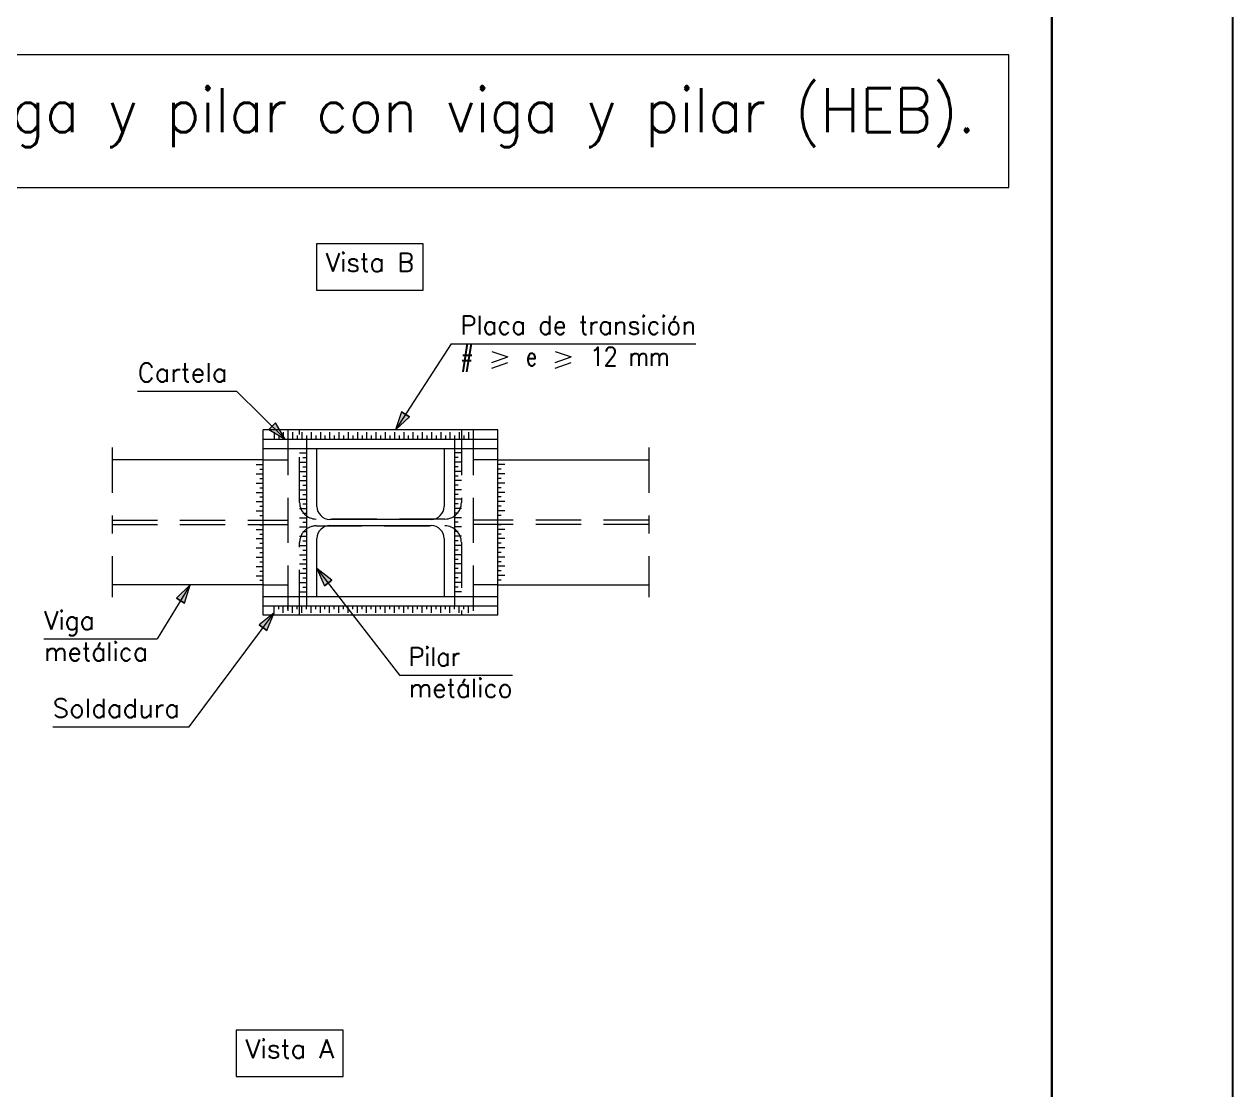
# Model space of a CAD drawing. Header units: inches. Extents: x 72863 to 72995, y 49095 to 49225.
# Drawn here: x 72898.03 to 72904.71, y 49104.16 to 49110.05 of the extents above; entities that cross this region are included whole.
import ezdxf
from ezdxf.enums import TextEntityAlignment as Align

# ---------------------------------------------------------------- set-up
doc = ezdxf.new("R2010")
doc.units = ezdxf.units.IN
doc.linetypes.add('DASHDOT', pattern=[0.5, 0.25, -0.125, 0, -0.125])
doc.linetypes.add('DASHED', pattern=[0.375, 0.25, -0.125])
doc.layers.get('0').update_dxf_attribs({"lineweight": 15})
for name, color, linetype, lineweight in [('0-CYPE0', 1, 'Continuous', 9), ('0-CYPE1', 2, 'Continuous', 9), ('0-CYPE2', 4, 'Continuous', 9), ('CYPECABECERA', 2, 'Continuous', 18)]:
    doc.layers.add(name, color=color, linetype=linetype, lineweight=lineweight)
doc.layers.add('VG', color=7, linetype='Continuous')
doc.styles.add('CYPETXT', font='romans__.ttf', dxfattribs={"height": 0.2})

# ---------------------------------------------------------------- blocks, each defined once
blk = doc.blocks.new('PLANTILLA')
at = {"layer": 'VG'}
for p, q in [((72904.7103, 49195.0112), (72904.7103, 49224.7112)), ((72903.7103, 49223.7112), (72903.7103, 49196.0112))]:
    blk.add_line(p, q, dxfattribs=at)
blk.add_lwpolyline([(72903.7103, 49199.5612), (72903.7103, 49223.7112), (72864.7103, 49223.7112), (72864.7103, 49196.0112), (72885.7103, 49196.0112), (72885.7103, 49199.6112)], dxfattribs=at)

msp = doc.modelspace()

# ---------------------------------------------------------------- hatches: boundary and pattern name
at = {"layer": '0-CYPE2'}
for points in [[(72900.1149, 49107.911), (72900.0809, 49107.8111), (72900.1579, 49107.8832)], [(72899.3809, 49107.8135), (72899.4718, 49107.7599), (72899.4168, 49107.85)], [(72899.7296, 49106.9792), (72899.6467, 49107.0446), (72899.6891, 49106.9479)], [(72898.9144, 49106.8528), (72898.9461, 49106.9535), (72898.8707, 49106.8796)], [(72899.369, 49106.7024), (72899.4096, 49106.7999), (72899.328, 49106.733)]]:
    msp.add_hatch(color=256, dxfattribs=at).paths.add_polyline_path(points)

# ---------------------------------------------------------------- linework, layer by layer
at = {"layer": '0-CYPE0', "linetype": 'DASHED'}
for p, q in [((72899.4863, 49107.8111), (72899.4863, 49106.7871)), ((72899.5511, 49107.41), (72899.5511, 49107.8111)), ((72900.4454, 49107.8111), (72900.4454, 49107.41)), ((72900.5103, 49107.8111), (72900.5103, 49106.7871)), ((72899.3498, 49107.6447), (72899.4863, 49107.6447)), ((72900.6468, 49107.6447), (72900.5103, 49107.6447)), ((72900.3533, 49107.3178), (72899.6433, 49107.3178)), ((72898.5147, 49107.3112), (72899.4863, 49107.3112)), ((72898.5147, 49107.287), (72899.4863, 49107.287)), ((72899.6433, 49107.2803), (72900.3533, 49107.2803)), ((72901.4819, 49107.3112), (72900.5103, 49107.3112)), ((72901.4819, 49107.287), (72900.5103, 49107.287)), ((72899.5511, 49106.7871), (72899.5511, 49107.1881)), ((72900.4454, 49107.1881), (72900.4454, 49106.7871)), ((72899.3498, 49106.9535), (72899.4863, 49106.9535)), ((72900.6468, 49106.9535), (72900.5103, 49106.9535))]:
    msp.add_line(p, q, dxfattribs=at)
for centre, start, end in [((72899.6433, 49107.41), 180.00002, 270), ((72900.3533, 49107.41), 270, 359.99998), ((72899.6433, 49107.1881), 89.99998, 180.00002), ((72900.3533, 49107.1881), 0, 89.99998)]:
    msp.add_arc(centre, 0.0922, start, end, dxfattribs=at)
at = {"layer": '0-CYPE1'}
for p, q in [((72900.3883, 49108.2873), (72900.0809, 49107.8111)), ((72900.3883, 49108.2873), (72901.742, 49108.2873)), ((72900.6131, 49108.2451), (72900.7022, 49108.2144)), ((72900.6131, 49108.1837), (72900.7022, 49108.2144)), ((72900.9633, 49108.2451), (72901.0524, 49108.2144)), ((72900.9633, 49108.1837), (72901.0524, 49108.2144)), ((72900.6131, 49108.1529), (72900.7022, 49108.1837)), ((72900.9633, 49108.1529), (72901.0524, 49108.1837)), ((72898.6552, 49108.0254), (72899.2025, 49108.0254)), ((72899.2025, 49108.0254), (72899.4718, 49107.7599)), ((72899.4096, 49107.7983), (72899.4096, 49107.7599)), ((72899.4608, 49107.7983), (72899.4608, 49107.7599)), ((72899.512, 49107.7983), (72899.512, 49107.7599)), ((72899.5632, 49107.7983), (72899.5632, 49107.7599)), ((72899.6144, 49107.7983), (72899.6144, 49107.7599)), ((72899.6656, 49107.7983), (72899.6656, 49107.7599)), ((72899.7168, 49107.7983), (72899.7168, 49107.7599)), ((72899.768, 49107.7983), (72899.768, 49107.7599)), ((72899.8192, 49107.7983), (72899.8192, 49107.7599)), ((72899.8704, 49107.7983), (72899.8704, 49107.7599)), ((72899.9216, 49107.7983), (72899.9216, 49107.7599)), ((72899.9728, 49107.7983), (72899.9728, 49107.7599)), ((72900.024, 49107.7983), (72900.024, 49107.7599)), ((72900.0752, 49107.7983), (72900.0752, 49107.7599)), ((72900.1264, 49107.7983), (72900.1264, 49107.7599)), ((72900.1776, 49107.7983), (72900.1776, 49107.7599)), ((72900.2288, 49107.7983), (72900.2288, 49107.7599)), ((72900.28, 49107.7983), (72900.28, 49107.7599)), ((72900.3312, 49107.7983), (72900.3312, 49107.7599)), ((72900.3824, 49107.7983), (72900.3824, 49107.7599)), ((72900.4336, 49107.7983), (72900.4336, 49107.7599)), ((72900.4848, 49107.7983), (72900.4848, 49107.7599)), ((72899.4352, 49107.7791), (72899.4352, 49107.7599)), ((72899.4864, 49107.7791), (72899.4864, 49107.7599)), ((72899.5376, 49107.7791), (72899.5376, 49107.7599)), ((72899.5888, 49107.7791), (72899.5888, 49107.7599)), ((72899.64, 49107.7791), (72899.64, 49107.7599)), ((72899.6912, 49107.7791), (72899.6912, 49107.7599)), ((72899.7424, 49107.7791), (72899.7424, 49107.7599)), ((72899.7936, 49107.7791), (72899.7936, 49107.7599)), ((72899.8448, 49107.7791), (72899.8448, 49107.7599)), ((72899.896, 49107.7791), (72899.896, 49107.7599)), ((72899.9472, 49107.7791), (72899.9472, 49107.7599)), ((72899.9984, 49107.7791), (72899.9984, 49107.7599)), ((72900.0496, 49107.7791), (72900.0496, 49107.7599)), ((72900.1008, 49107.7791), (72900.1008, 49107.7599)), ((72900.152, 49107.7791), (72900.152, 49107.7599)), ((72900.2032, 49107.7791), (72900.2032, 49107.7599)), ((72900.2544, 49107.7791), (72900.2544, 49107.7599)), ((72900.3056, 49107.7791), (72900.3056, 49107.7599)), ((72900.3568, 49107.7791), (72900.3568, 49107.7599)), ((72900.408, 49107.7791), (72900.408, 49107.7599)), ((72900.4592, 49107.7791), (72900.4592, 49107.7599)), ((72899.5503, 49107.6839), (72899.5887, 49107.6839)), ((72899.5695, 49107.6583), (72899.5887, 49107.6583)), ((72900.4463, 49107.6839), (72900.4079, 49107.6839)), ((72900.4271, 49107.6583), (72900.4079, 49107.6583)), ((72899.3114, 49107.6191), (72899.3498, 49107.6191)), ((72899.3306, 49107.5935), (72899.3498, 49107.5935)), ((72899.5503, 49107.6327), (72899.5887, 49107.6327)), ((72899.5695, 49107.6071), (72899.5887, 49107.6071)), ((72900.4463, 49107.6327), (72900.4079, 49107.6327)), ((72900.4271, 49107.6071), (72900.4079, 49107.6071)), ((72900.6852, 49107.6191), (72900.6468, 49107.6191)), ((72900.666, 49107.5935), (72900.6468, 49107.5935)), ((72899.3114, 49107.5679), (72899.3498, 49107.5679)), ((72899.3114, 49107.5167), (72899.3498, 49107.5167)), ((72899.3306, 49107.5423), (72899.3498, 49107.5423)), ((72899.5503, 49107.5815), (72899.5887, 49107.5815)), ((72899.5503, 49107.5303), (72899.5887, 49107.5303)), ((72899.5695, 49107.5559), (72899.5887, 49107.5559)), ((72900.4463, 49107.5815), (72900.4079, 49107.5815)), ((72900.4271, 49107.5559), (72900.4079, 49107.5559)), ((72900.4463, 49107.5303), (72900.4079, 49107.5303)), ((72900.6852, 49107.5679), (72900.6468, 49107.5679)), ((72900.666, 49107.5423), (72900.6468, 49107.5423)), ((72900.6852, 49107.5167), (72900.6468, 49107.5167)), ((72899.3114, 49107.4655), (72899.3498, 49107.4655)), ((72899.3306, 49107.4911), (72899.3498, 49107.4911)), ((72899.5503, 49107.4791), (72899.5887, 49107.4791)), ((72899.5695, 49107.5047), (72899.5887, 49107.5047)), ((72899.5695, 49107.4535), (72899.5887, 49107.4535)), ((72900.4271, 49107.5047), (72900.4079, 49107.5047)), ((72900.4463, 49107.4791), (72900.4079, 49107.4791)), ((72900.4271, 49107.4535), (72900.4079, 49107.4535)), ((72900.666, 49107.4911), (72900.6468, 49107.4911)), ((72900.6852, 49107.4655), (72900.6468, 49107.4655)), ((72899.3114, 49107.4143), (72899.3498, 49107.4143)), ((72899.3306, 49107.4399), (72899.3498, 49107.4399)), ((72899.3306, 49107.3887), (72899.3498, 49107.3887)), ((72899.5503, 49107.4279), (72899.5887, 49107.4279)), ((72899.5695, 49107.4023), (72899.5887, 49107.4023)), ((72900.4463, 49107.4279), (72900.4079, 49107.4279)), ((72900.4271, 49107.4023), (72900.4079, 49107.4023)), ((72900.666, 49107.4399), (72900.6468, 49107.4399)), ((72900.6852, 49107.4143), (72900.6468, 49107.4143)), ((72900.666, 49107.3887), (72900.6468, 49107.3887)), ((72899.3114, 49107.3631), (72899.3498, 49107.3631)), ((72899.3306, 49107.3375), (72899.3498, 49107.3375)), ((72899.5503, 49107.3767), (72899.5887, 49107.3767)), ((72899.5503, 49107.3255), (72899.5887, 49107.3255)), ((72899.5695, 49107.3511), (72899.5887, 49107.3511)), ((72900.4463, 49107.3767), (72900.4079, 49107.3767)), ((72900.4271, 49107.3511), (72900.4079, 49107.3511)), ((72900.4463, 49107.3255), (72900.4079, 49107.3255)), ((72900.6852, 49107.3631), (72900.6468, 49107.3631)), ((72900.666, 49107.3375), (72900.6468, 49107.3375)), ((72899.3114, 49107.3119), (72899.3498, 49107.3119)), ((72899.3114, 49107.2607), (72899.3498, 49107.2607)), ((72899.3306, 49107.2863), (72899.3498, 49107.2863)), ((72899.5503, 49107.2743), (72899.5887, 49107.2743)), ((72899.5695, 49107.2999), (72899.5887, 49107.2999)), ((72900.4271, 49107.2999), (72900.4079, 49107.2999)), ((72900.4463, 49107.2743), (72900.4079, 49107.2743)), ((72900.6852, 49107.3119), (72900.6468, 49107.3119)), ((72900.666, 49107.2863), (72900.6468, 49107.2863)), ((72900.6852, 49107.2607), (72900.6468, 49107.2607)), ((72899.3114, 49107.2095), (72899.3498, 49107.2095)), ((72899.3306, 49107.2351), (72899.3498, 49107.2351)), ((72899.3306, 49107.1839), (72899.3498, 49107.1839)), ((72899.5503, 49107.2231), (72899.5887, 49107.2231)), ((72899.5695, 49107.2487), (72899.5887, 49107.2487)), ((72899.5695, 49107.1975), (72899.5887, 49107.1975)), ((72900.4271, 49107.2487), (72900.4079, 49107.2487)), ((72900.4463, 49107.2231), (72900.4079, 49107.2231)), ((72900.4271, 49107.1975), (72900.4079, 49107.1975)), ((72900.666, 49107.2351), (72900.6468, 49107.2351)), ((72900.6852, 49107.2095), (72900.6468, 49107.2095)), ((72900.666, 49107.1839), (72900.6468, 49107.1839)), ((72899.3114, 49107.1583), (72899.3498, 49107.1583)), ((72899.3306, 49107.1327), (72899.3498, 49107.1327)), ((72899.5503, 49107.1719), (72899.5887, 49107.1719)), ((72899.5503, 49107.1207), (72899.5887, 49107.1207)), ((72899.5695, 49107.1463), (72899.5887, 49107.1463)), ((72900.4463, 49107.1719), (72900.4079, 49107.1719)), ((72900.4271, 49107.1463), (72900.4079, 49107.1463)), ((72900.4463, 49107.1207), (72900.4079, 49107.1207)), ((72900.6852, 49107.1583), (72900.6468, 49107.1583)), ((72900.666, 49107.1334), (72900.6468, 49107.1334)), ((72899.3114, 49107.1071), (72899.3498, 49107.1071)), ((72899.3114, 49107.0559), (72899.3498, 49107.0559)), ((72899.3306, 49107.0815), (72899.3498, 49107.0815)), ((72899.5503, 49107.0695), (72899.5887, 49107.0695)), ((72899.5695, 49107.0951), (72899.5887, 49107.0951)), ((72900.4271, 49107.0951), (72900.4079, 49107.0951)), ((72900.4463, 49107.0695), (72900.4079, 49107.0695)), ((72900.6852, 49107.1078), (72900.6468, 49107.1078)), ((72900.666, 49107.0822), (72900.6468, 49107.0822)), ((72900.6852, 49107.0566), (72900.6468, 49107.0566)), ((72899.3114, 49107.0047), (72899.3498, 49107.0047)), ((72899.3306, 49107.0303), (72899.3498, 49107.0303)), ((72899.5503, 49107.0183), (72899.5887, 49107.0183)), ((72899.5695, 49107.0439), (72899.5887, 49107.0439)), ((72899.5695, 49106.9927), (72899.5887, 49106.9927)), ((72899.6467, 49107.0446), (72900.1027, 49106.4543)), ((72900.4271, 49107.0439), (72900.4079, 49107.0439)), ((72900.4463, 49107.0183), (72900.4079, 49107.0183)), ((72900.4271, 49106.9927), (72900.4079, 49106.9927)), ((72900.666, 49107.031), (72900.6468, 49107.031)), ((72900.6852, 49107.0054), (72900.6468, 49107.0054)), ((72898.9461, 49106.9535), (72898.7634, 49106.6554)), ((72899.3306, 49106.9791), (72899.3498, 49106.9791)), ((72899.5503, 49106.9671), (72899.5887, 49106.9671)), ((72899.5503, 49106.9159), (72899.5887, 49106.9159)), ((72899.5695, 49106.9415), (72899.5887, 49106.9415)), ((72900.4463, 49106.9671), (72900.4079, 49106.9671)), ((72900.4271, 49106.9415), (72900.4079, 49106.9415)), ((72900.4463, 49106.9159), (72900.4079, 49106.9159)), ((72900.666, 49106.9798), (72900.6468, 49106.9798)), ((72898.9405, 49106.1696), (72899.4096, 49106.7999)), ((72899.4096, 49106.7999), (72899.4096, 49106.8383)), ((72899.4352, 49106.8191), (72899.4352, 49106.8383)), ((72899.4608, 49106.7999), (72899.4608, 49106.8383)), ((72899.4864, 49106.8191), (72899.4864, 49106.8383)), ((72899.512, 49106.7999), (72899.512, 49106.8383)), ((72899.5376, 49106.8191), (72899.5376, 49106.8383)), ((72899.5632, 49106.7999), (72899.5632, 49106.8383)), ((72899.5888, 49106.8191), (72899.5888, 49106.8383)), ((72899.6144, 49106.7999), (72899.6144, 49106.8383)), ((72899.64, 49106.8191), (72899.64, 49106.8383)), ((72899.6656, 49106.7999), (72899.6656, 49106.8383)), ((72899.6912, 49106.8191), (72899.6912, 49106.8383)), ((72899.7168, 49106.7999), (72899.7168, 49106.8383)), ((72899.7424, 49106.8191), (72899.7424, 49106.8383)), ((72899.768, 49106.7999), (72899.768, 49106.8383)), ((72899.7936, 49106.8191), (72899.7936, 49106.8383)), ((72899.8192, 49106.7999), (72899.8192, 49106.8383)), ((72899.8448, 49106.8191), (72899.8448, 49106.8383)), ((72899.8704, 49106.7999), (72899.8704, 49106.8383)), ((72899.896, 49106.8191), (72899.896, 49106.8383)), ((72899.9216, 49106.7999), (72899.9216, 49106.8383)), ((72899.9472, 49106.8191), (72899.9472, 49106.8383)), ((72899.9728, 49106.7999), (72899.9728, 49106.8383)), ((72899.9984, 49106.8191), (72899.9984, 49106.8383)), ((72900.024, 49106.7999), (72900.024, 49106.8383)), ((72900.0496, 49106.8191), (72900.0496, 49106.8383)), ((72900.0752, 49106.7999), (72900.0752, 49106.8383)), ((72900.1008, 49106.8191), (72900.1008, 49106.8383)), ((72900.1264, 49106.7999), (72900.1264, 49106.8383)), ((72900.152, 49106.8191), (72900.152, 49106.8383)), ((72900.1776, 49106.7999), (72900.1776, 49106.8383)), ((72900.2032, 49106.8191), (72900.2032, 49106.8383)), ((72900.2288, 49106.7999), (72900.2288, 49106.8383)), ((72900.2544, 49106.8191), (72900.2544, 49106.8383)), ((72900.28, 49106.7999), (72900.28, 49106.8383)), ((72900.3056, 49106.8191), (72900.3056, 49106.8383)), ((72900.3312, 49106.7999), (72900.3312, 49106.8383)), ((72900.3568, 49106.8191), (72900.3568, 49106.8383)), ((72900.3824, 49106.7999), (72900.3824, 49106.8383)), ((72900.408, 49106.8191), (72900.408, 49106.8383)), ((72900.4336, 49106.7999), (72900.4336, 49106.8383)), ((72900.4592, 49106.8191), (72900.4592, 49106.8383)), ((72900.4848, 49106.7999), (72900.4848, 49106.8383)), ((72898.1377, 49106.6554), (72898.7634, 49106.6554)), ((72900.1027, 49106.4543), (72900.7283, 49106.4543)), ((72898.1858, 49106.1696), (72898.9405, 49106.1696))]:
    msp.add_line(p, q, dxfattribs=at)
at = {"layer": '0-CYPE1', "linetype": 'DASHDOT'}
for p, q in [((72898.5147, 49107.7129), (72898.5147, 49106.8852)), ((72901.4819, 49107.7129), (72901.4819, 49106.8852))]:
    msp.add_line(p, q, dxfattribs=at)
at = {"layer": '0-CYPE1'}
for points in [[(72899.644, 49108.8396), (72899.644, 49108.5836), (72900.2348, 49108.5836), (72900.2348, 49108.8396), (72899.644, 49108.8396)], [(72899.2006, 49104.4912), (72899.2006, 49104.2352), (72899.7914, 49104.2352), (72899.7914, 49104.4912), (72899.2006, 49104.4912)]]:
    msp.add_lwpolyline(points, close=True, dxfattribs=at)
at = {"layer": '0-CYPE2'}
for p, q in [((72899.3498, 49106.7871), (72899.3498, 49107.8111)), ((72900.6468, 49107.8111), (72899.3498, 49107.8111)), ((72900.6468, 49106.7871), (72900.6468, 49107.8111)), ((72899.3498, 49107.7599), (72900.6468, 49107.7599)), ((72899.5887, 49107.7599), (72899.5887, 49106.8383)), ((72900.4079, 49107.7599), (72900.4079, 49106.8383)), ((72899.3498, 49107.7087), (72900.6468, 49107.7087)), ((72899.6467, 49107.3878), (72899.6467, 49107.7087)), ((72900.3499, 49107.7087), (72900.3499, 49107.3878)), ((72899.3498, 49107.6447), (72898.5147, 49107.6447)), ((72900.6468, 49107.6447), (72901.4819, 49107.6447)), ((72900.2782, 49107.3161), (72899.7184, 49107.3161)), ((72899.7184, 49107.282), (72900.2782, 49107.282)), ((72899.6467, 49106.8895), (72899.6467, 49107.2103)), ((72900.3499, 49107.2103), (72900.3499, 49106.8895)), ((72899.3498, 49106.9535), (72898.5147, 49106.9535)), ((72900.6468, 49106.9535), (72901.4819, 49106.9535)), ((72899.3498, 49106.8895), (72900.6468, 49106.8895)), ((72899.6911, 49106.8895), (72899.7491, 49106.8895)), ((72900.4523, 49106.8895), (72900.5103, 49106.8895)), ((72899.3498, 49106.8383), (72900.6468, 49106.8383)), ((72900.6468, 49106.7871), (72899.3498, 49106.7871))]:
    msp.add_line(p, q, dxfattribs=at)
for points in [[(72900.1149, 49107.911), (72900.0809, 49107.8111), (72900.1579, 49107.8832)], [(72899.3809, 49107.8135), (72899.4718, 49107.7599), (72899.4168, 49107.85)], [(72899.7296, 49106.9792), (72899.6467, 49107.0446), (72899.6891, 49106.9479)], [(72898.9144, 49106.8528), (72898.9461, 49106.9535), (72898.8707, 49106.8796)], [(72899.369, 49106.7024), (72899.4096, 49106.7999), (72899.328, 49106.733)]]:
    msp.add_lwpolyline(points, close=True, dxfattribs=at)
for points in [[(72900.1149, 49107.911), (72900.1579, 49107.8832)], [(72899.3809, 49107.8135), (72899.4168, 49107.85)], [(72899.7296, 49106.9792), (72899.6891, 49106.9479)], [(72898.9144, 49106.8528), (72898.8707, 49106.8796)], [(72899.369, 49106.7024), (72899.328, 49106.733)]]:
    msp.add_lwpolyline(points, dxfattribs=at)
for centre, start, end in [((72899.7184, 49107.3878), 180.00002, 270), ((72900.2782, 49107.3878), 270, 359.99998), ((72899.7184, 49107.2103), 89.99998, 180.00002), ((72900.2782, 49107.2103), 0, 89.99998)]:
    msp.add_arc(centre, 0.0717, start, end, dxfattribs=at)
at = {"layer": 'CYPECABECERA'}
msp.add_lwpolyline([(72890.8386, 49109.1503), (72903.4721, 49109.1503), (72903.4721, 49109.8842), (72890.8386, 49109.8842), (72890.8386, 49109.1503)], close=True, dxfattribs=at)

# ---------------------------------------------------------------- block references
msp.add_blockref('PLANTILLA', (0, -99.9598))

# ---------------------------------------------------------------- texts
at = {"layer": '0-CYPE1', "style": 'CYPETXT'}
for s, width, p, p2 in [('Vista B', 0.822097, (72899.6952, 49108.686), (72900.1836, 49108.686)), ('Placa de transición', 0.831787, (72900.4395, 49108.3385), (72901.742, 49108.3385)), ('# ', 0.623446, (72900.4395, 49108.1657), (72900.5685, 49108.1657)), (' 12 mm ', 0.697626, (72901.0969, 49108.1657), (72901.656, 49108.1657)), (' e ', 0.581259, (72900.7467, 49108.1657), (72900.9187, 49108.1657)), ('Cartela', 0.877659, (72898.6552, 49108.0766), (72899.1513, 49108.0766)), ('Viga ', 0.831907, (72898.1377, 49106.7066), (72898.4879, 49106.7066)), ('metálica', 0.878077, (72898.1377, 49106.5338), (72898.7122, 49106.5338)), ('Pilar ', 0.782978, (72900.1539, 49106.5055), (72900.5041, 49106.5055)), ('metálico', 0.878077, (72900.1539, 49106.3327), (72900.7283, 49106.3327)), ('Soldadura', 0.916642, (72898.1858, 49106.2208), (72898.8893, 49106.2208)), ('Vista A', 0.871646, (72899.2518, 49104.3376), (72899.7402, 49104.3376))]:
    msp.add_text(s, height=0.1024, dxfattribs=dict(at, width=width)).set_placement(p, p2, align=Align.FIT)
at = {"layer": 'CYPECABECERA', "style": 'CYPETXT', "width": 0.791782}
msp.add_text('Enlace semirrígido en línea de pilares de viga y pilar con viga y pilar (HEB).', height=0.244624, dxfattribs=at).set_placement((72891.022, 49109.4561), (72903.2887, 49109.4561), align=Align.FIT)

doc.saveas('drawing.dxf')
